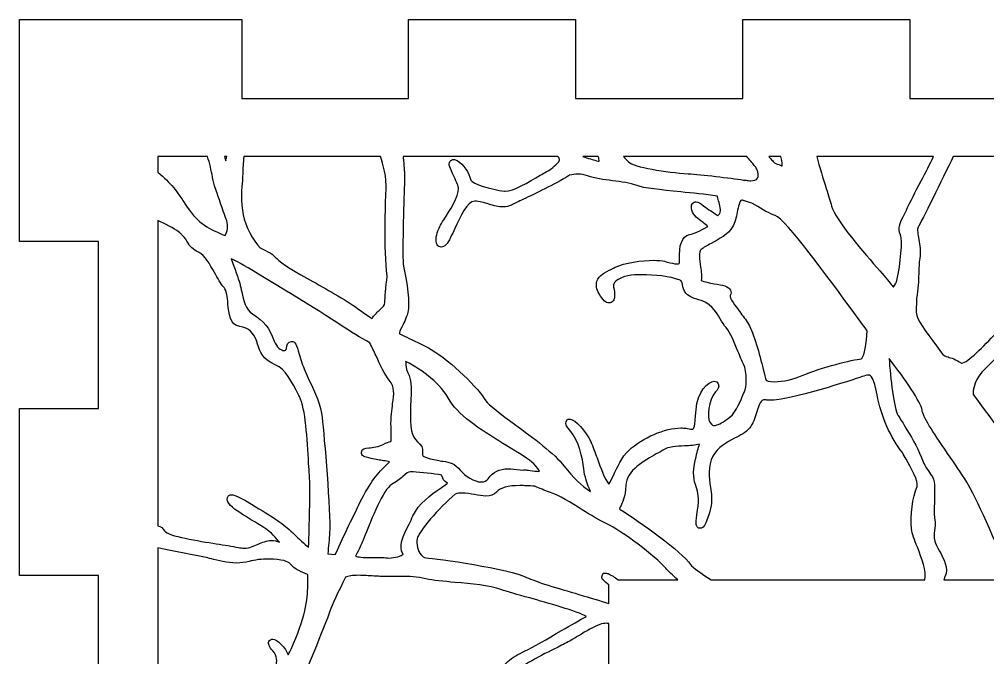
# Model space of a CAD drawing. Extents: x -11 to 868, y -1407 to -16.
# Drawn here: x 663.5 to 785.9, y -330.8 to -250.1 of the extents above; entities that cross this region are included whole.
import ezdxf

# ---------------------------------------------------------------- set-up
doc = ezdxf.new("R2010")
doc.units = 0
doc.layers.add('LAYER_1', color=7, linetype='CONTINUOUS')

msp = doc.modelspace()

# ---------------------------------------------------------------- linework, layer by layer
at = {"layer": 'LAYER_1'}
msp.add_lwpolyline([(673.53, -341.53), (673.53, -320.42), (663.53, -320.42), (663.53, -299.31), (673.53, -299.31), (673.53, -278.2), (663.53, -278.2), (663.53, -250.09), (691.64, -250.09), (691.64, -260.09), (712.74, -260.09), (712.74, -250.09), (733.85, -250.09), (733.85, -260.09), (754.97, -260.09), (754.97, -250.09), (776.09, -250.09), (776.09, -260.09), (797.2, -260.09)], dxfattribs=at)
for points, knots in [([(689.55, -277.43), (687.54, -276.61), (686.17, -275.98), (684.75, -273.83), (683.41, -271.79), (682.67, -270.78), (681.03, -269.43), (681.03, -269.43), (681.03, -267.45), (681.03, -267.45), (681.03, -267.45), (687.3, -267.45), (687.3, -267.45), (687.6, -268.26), (687.79, -269.23), (687.95, -270.03), (688.07, -270.62), (688.17, -271.09), (688.28, -271.41), (688.47, -271.93), (688.74, -272.71), (689.01, -273.49), (689.28, -274.27), (689.55, -275.06), (689.74, -275.58), (689.99, -276.26), (689.79, -276.95), (689.55, -277.43)], [0, 0, 0, 0, 1, 1, 1, 2, 2, 2, 3, 3, 3, 4, 4, 4, 5, 5, 5, 6, 6, 6, 7, 7, 7, 8, 8, 8, 9, 9, 9, 9]), ([(689.61, -268), (689.56, -267.83), (689.52, -267.64), (689.47, -267.45), (689.47, -267.45), (689.76, -267.45), (689.76, -267.45), (689.7, -267.67), (689.65, -267.85), (689.61, -268)], [0, 0, 0, 0, 1, 1, 1, 2, 2, 2, 3, 3, 3, 3]), ([(708.13, -287.93), (707.6, -287.59), (707.11, -287.26), (706.64, -286.91), (705.03, -285.72), (702.7, -284.4), (700.64, -283.25), (698.55, -282.06), (696.56, -280.95), (696.06, -280.35), (695.62, -279.83), (694.97, -279.41), (693.96, -279), (693.1, -278.02), (692.08, -276.26), (691.82, -274.82), (691.52, -273.23), (691.62, -271.22), (691.72, -270.5), (691.74, -270.3), (691.75, -270.01), (691.76, -269.65), (691.78, -269.02), (691.8, -268.19), (691.92, -267.45), (691.92, -267.45), (709.17, -267.45), (709.17, -267.45), (709.52, -268.4), (709.98, -270), (709.89, -271.73), (709.81, -273.39), (709.58, -279.06), (710.02, -282.55), (709.87, -283.88), (709.73, -285.41), (709.74, -285.89), (709.75, -286.23), (709.48, -286.49), (709.02, -286.9), (708.71, -287.18), (708.34, -287.5), (708.13, -287.93)], [0, 0, 0, 0, 1, 1, 1, 2, 2, 2, 3, 3, 3, 4, 4, 4, 5, 5, 5, 6, 6, 6, 7, 7, 7, 8, 8, 8, 9, 9, 9, 10, 10, 10, 11, 11, 11, 12, 12, 12, 13, 13, 13, 14, 14, 14, 14]), ([(735.72, -309.81), (734.65, -309.06), (733.53, -308.08), (732.39, -306.58), (731.21, -305.02), (728.51, -303.04), (726.13, -301.29), (724.48, -300.07), (722.77, -298.81), (722.49, -298.32), (721.68, -296.9), (718.12, -293.28), (715.57, -291.83), (714.73, -291.35), (713.8, -290.9), (712.81, -290.43), (712.41, -290.24), (712, -290.04), (711.58, -289.84), (711.56, -289.63), (711.65, -289.44), (711.87, -289.02), (712.1, -288.61), (712.4, -288.03), (712.62, -287.17), (712.94, -285.88), (712.54, -283.56), (712.1, -281.29), (711.89, -280.19), (712.12, -273.26), (712.2, -270.98), (712.21, -270.61), (712.22, -270.32), (712.23, -270.15), (712.24, -269.62), (712.17, -268.84), (712.09, -267.93), (712.07, -267.77), (712.06, -267.61), (712.04, -267.45), (712.04, -267.45), (731.62, -267.45), (731.62, -267.45), (731.76, -267.61), (731.82, -267.74), (731.82, -267.85), (731.81, -268.01), (731.65, -268.2), (731.51, -268.32), (731.28, -268.54), (731.02, -268.78), (730.77, -269.01), (730.36, -269.23), (729.88, -269.51), (729.38, -269.81), (727.92, -270.67), (725.92, -271.84), (724.96, -271.84), (724.93, -271.84), (724.9, -271.83), (724.87, -271.83), (723.14, -271.63), (720.78, -270.85), (720.59, -270.41), (720.39, -269.47), (719.69, -268.45), (718.89, -267.96), (718.72, -267.85), (718.58, -267.81), (718.44, -267.81), (718.24, -267.81), (718.07, -267.91), (717.96, -268.07), (717.74, -268.42), (717.93, -268.82), (718.49, -270.01), (718.64, -270.33), (718.81, -270.69), (718.97, -271.06), (719.37, -271.96), (718.27, -273.7), (717.47, -274.97), (717.05, -275.63), (716.69, -276.2), (716.5, -276.67), (716.34, -277.08), (716, -278.1), (716.34, -278.61), (716.46, -278.78), (716.65, -278.89), (716.86, -278.89), (717.26, -278.89), (717.62, -278.52), (718.05, -277.66), (718.22, -277.33), (718.39, -276.94), (718.58, -276.54), (719.23, -275.08), (720.13, -273.09), (721.1, -273.09), (721.69, -273.1), (722.3, -273.28), (722.89, -273.46), (723.52, -273.65), (724.11, -273.82), (724.69, -273.82), (725.09, -273.82), (725.43, -273.74), (725.74, -273.58), (726.08, -273.39), (726.6, -273.15), (727.27, -272.83), (728.75, -272.12), (731, -271.06), (733.09, -269.81), (733.46, -269.72), (733.81, -269.67), (734.15, -269.67), (734.57, -269.67), (734.97, -269.74), (735.36, -269.88), (736.28, -270.22), (737.41, -270.36), (738.51, -270.5), (739.61, -270.64), (740.75, -270.78), (741.65, -271.12), (742.47, -271.43), (744.53, -271.64), (747.13, -271.91), (748.61, -272.06), (750.27, -272.23), (751.77, -272.44), (751.8, -272.61), (751.86, -272.81), (751.93, -273.04), (752.08, -273.57), (752.29, -274.29), (752.06, -274.64), (751.95, -274.8), (751.88, -274.88), (751.84, -274.93), (751.78, -274.89), (751.69, -274.83), (751.62, -274.77), (751.45, -274.64), (751.23, -274.48), (750.94, -274.31), (750.63, -274.13), (750.33, -273.9), (750.07, -273.7), (749.63, -273.37), (749.37, -273.17), (749.08, -273.17), (748.89, -273.17), (748.72, -273.25), (748.61, -273.39), (748.43, -273.63), (748.48, -273.94), (748.56, -274.24), (748.73, -274.86), (749.38, -275.36), (749.96, -275.8), (750.16, -275.95), (750.42, -276.15), (750.57, -276.3), (749.51, -276.86), (748.88, -277.15), (748.25, -277.31), (747.29, -277.54), (746.87, -278.63), (747, -280.53), (747.01, -280.78), (746.97, -280.91), (746.94, -280.95), (746.9, -280.99), (746.81, -281.01), (746.67, -281.01), (746.36, -281.01), (745.9, -280.89), (745.46, -280.78), (745.34, -280.75), (745.22, -280.72), (745.1, -280.69), (744.75, -280.61), (744.29, -280.56), (743.73, -280.56), (742.23, -280.56), (740, -280.88), (738.85, -281.45), (738.7, -281.53), (738.55, -281.6), (738.41, -281.67), (737.57, -282.07), (736.78, -282.45), (736.54, -283.21), (736.39, -283.69), (736.49, -284.21), (736.83, -284.81), (737.29, -285.61), (737.66, -285.96), (738.06, -285.96), (738.26, -285.96), (738.45, -285.86), (738.58, -285.7), (738.83, -285.39), (738.85, -284.8), (738.65, -283.96), (738.6, -283.74), (738.64, -283.56), (738.76, -283.39), (739.12, -282.9), (740.14, -282.5), (741.3, -282.41), (741.57, -282.39), (741.88, -282.38), (742.22, -282.38), (743.74, -282.38), (745.86, -282.6), (746.95, -283.04), (747.28, -283.16), (747.29, -283.28), (747.35, -283.64), (747.46, -284.37), (747.71, -285.11), (749.3, -285.5), (750.88, -285.89), (751.52, -286.95), (752.13, -287.98), (752.37, -288.38), (752.6, -288.76), (752.88, -289.08), (753.42, -289.71), (753.95, -291.02), (754.37, -292.07), (754.62, -292.7), (754.86, -293.29), (755.08, -293.69), (755.57, -294.6), (755.44, -296.77), (755.22, -297.14), (755.13, -297.29), (755.03, -297.51), (754.91, -297.82), (754.55, -298.65), (753.96, -300.06), (753.02, -300.67), (752.34, -301.1), (751.76, -301.45), (751.39, -301.45), (751.29, -301.45), (751.1, -301.45), (750.81, -301.03), (750.44, -300.49), (750.59, -298.25), (751.55, -297.19), (751.8, -296.92), (752.06, -296.56), (751.89, -296.19), (751.8, -295.98), (751.6, -295.85), (751.36, -295.85), (750.63, -295.85), (749.21, -297.22), (749.07, -299.46), (748.93, -301.74), (748.86, -301.91), (748.54, -301.91), (748.34, -301.91), (748.06, -301.86), (747.81, -301.81), (747.61, -301.78), (747.39, -301.76), (747.16, -301.76), (745.17, -301.76), (742.29, -303), (740.6, -304.58), (739.67, -305.46), (739.09, -306.73), (738.63, -307.76), (738.45, -308.15), (738.22, -308.66), (738.06, -308.89), (737.53, -308.22), (737.04, -306.87), (736.56, -305.56), (736.3, -304.86), (736.03, -304.12), (735.76, -303.49), (735.2, -302.21), (733.76, -300.65), (733.14, -300.65), (733.14, -300.65), (732.82, -300.65), (732.82, -300.65), (732.82, -300.65), (732.66, -300.95), (732.66, -300.95), (732.5, -301.3), (732.75, -301.65), (733.1, -302.06), (734.32, -303.51), (734.73, -305.51), (734.87, -306.94), (734.95, -307.82), (735.36, -308.93), (735.72, -309.81)], [0, 0, 0, 0, 1, 1, 1, 2, 2, 2, 3, 3, 3, 4, 4, 4, 5, 5, 5, 6, 6, 6, 7, 7, 7, 8, 8, 8, 9, 9, 9, 10, 10, 10, 11, 11, 11, 12, 12, 12, 13, 13, 13, 14, 14, 14, 15, 15, 15, 16, 16, 16, 17, 17, 17, 18, 18, 18, 19, 19, 19, 20, 20, 20, 21, 21, 21, 22, 22, 22, 23, 23, 23, 24, 24, 24, 25, 25, 25, 26, 26, 26, 27, 27, 27, 28, 28, 28, 29, 29, 29, 30, 30, 30, 31, 31, 31, 32, 32, 32, 33, 33, 33, 34, 34, 34, 35, 35, 35, 36, 36, 36, 37, 37, 37, 38, 38, 38, 39, 39, 39, 40, 40, 40, 41, 41, 41, 42, 42, 42, 43, 43, 43, 44, 44, 44, 45, 45, 45, 46, 46, 46, 47, 47, 47, 48, 48, 48, 49, 49, 49, 50, 50, 50, 51, 51, 51, 52, 52, 52, 53, 53, 53, 54, 54, 54, 55, 55, 55, 56, 56, 56, 57, 57, 57, 58, 58, 58, 59, 59, 59, 60, 60, 60, 61, 61, 61, 62, 62, 62, 63, 63, 63, 64, 64, 64, 65, 65, 65, 66, 66, 66, 67, 67, 67, 68, 68, 68, 69, 69, 69, 70, 70, 70, 71, 71, 71, 72, 72, 72, 73, 73, 73, 74, 74, 74, 75, 75, 75, 76, 76, 76, 77, 77, 77, 78, 78, 78, 79, 79, 79, 80, 80, 80, 81, 81, 81, 82, 82, 82, 83, 83, 83, 84, 84, 84, 85, 85, 85, 86, 86, 86, 87, 87, 87, 88, 88, 88, 89, 89, 89, 90, 90, 90, 91, 91, 91, 92, 92, 92, 93, 93, 93, 94, 94, 94, 95, 95, 95, 96, 96, 96, 97, 97, 97, 98, 98, 98, 99, 99, 99, 100, 100, 100, 101, 101, 101, 102, 102, 102, 102]), ([(736.82, -268.04), (736.76, -268.04), (736.66, -268.02), (736.49, -267.97), (736.23, -267.89), (735.98, -267.82), (735.74, -267.75), (735.38, -267.64), (735.06, -267.55), (734.77, -267.45), (734.77, -267.45), (736.71, -267.45), (736.71, -267.45), (736.79, -267.68), (736.84, -267.92), (736.83, -268.03), (736.83, -268.03), (736.82, -268.04), (736.82, -268.04)], [0, 0, 0, 0, 1, 1, 1, 2, 2, 2, 3, 3, 3, 4, 4, 4, 5, 5, 5, 6, 6, 6, 6]), ([(756, -270.5), (755.82, -270.5), (755.61, -270.48), (755.39, -270.44), (755.28, -270.43), (755.18, -270.41), (755.08, -270.41), (753.4, -270.14), (749.73, -269.73), (748.07, -269.62), (745.35, -269.43), (741.17, -268.78), (740.54, -268.13), (740.35, -267.94), (740.13, -267.71), (739.89, -267.45), (739.89, -267.45), (755.51, -267.45), (755.51, -267.45), (755.86, -267.84), (756.19, -268.25), (756.44, -268.56), (756.52, -268.65), (756.58, -268.73), (756.64, -268.79), (756.67, -268.86), (756.7, -268.94), (756.74, -269.02), (756.97, -269.49), (757.02, -269.94), (756.86, -270.19), (756.71, -270.45), (756.31, -270.5), (756, -270.5)], [0, 0, 0, 0, 1, 1, 1, 2, 2, 2, 3, 3, 3, 4, 4, 4, 5, 5, 5, 6, 6, 6, 7, 7, 7, 8, 8, 8, 9, 9, 9, 10, 10, 10, 11, 11, 11, 11]), ([(759.97, -268.62), (759.92, -268.61), (759.84, -268.6), (759.71, -268.54), (759.46, -268.44), (759.23, -268.34), (759.01, -268.25), (758.9, -268.13), (758.77, -267.99), (758.63, -267.84), (758.51, -267.72), (758.39, -267.59), (758.26, -267.45), (758.26, -267.45), (759.8, -267.45), (759.8, -267.45), (760, -268.2), (759.99, -268.5), (759.97, -268.62)], [0, 0, 0, 0, 1, 1, 1, 2, 2, 2, 3, 3, 3, 4, 4, 4, 5, 5, 5, 6, 6, 6, 6]), ([(774.03, -283.95), (774, -283.92), (773.93, -283.86), (773.85, -283.74), (773.62, -283.42), (773.07, -282.79), (772.31, -281.91), (770.36, -279.67), (766.73, -275.51), (766.21, -273.7), (766.04, -273.11), (765.81, -272.34), (765.54, -271.5), (765.14, -270.21), (764.69, -268.76), (764.33, -267.45), (764.33, -267.45), (779.11, -267.45), (779.11, -267.45), (778.66, -268.36), (778.08, -269.46), (777.52, -270.53), (776.79, -271.91), (776.11, -273.21), (775.81, -273.9), (775.61, -274.38), (775.42, -274.74), (775.26, -275.07), (774.84, -275.88), (774.53, -276.47), (774.9, -277.36), (775.2, -278.1), (774.98, -280.75), (774.42, -283.28), (774.22, -283.71), (774.1, -283.88), (774.03, -283.95)], [0, 0, 0, 0, 1, 1, 1, 2, 2, 2, 3, 3, 3, 4, 4, 4, 5, 5, 5, 6, 6, 6, 7, 7, 7, 8, 8, 8, 9, 9, 9, 10, 10, 10, 11, 11, 11, 12, 12, 12, 12]), ([(782.66, -293.55), (782.64, -293.55), (782.62, -293.55), (782.62, -293.55), (781.89, -293.07), (781.33, -292.91), (780.93, -292.79), (780.55, -292.68), (780.41, -292.63), (780.28, -292.47), (780.28, -292.47), (780.26, -292.44), (780.26, -292.44), (780.26, -292.44), (780.25, -292.43), (780.25, -292.43), (779.46, -291.36), (777.41, -288.63), (777.18, -288.09), (776.84, -287.25), (776.87, -286.91), (776.91, -286.41), (776.93, -286.14), (776.96, -285.81), (776.94, -285.36), (777.16, -284.17), (777.19, -283.16), (777.22, -282.26), (777.24, -281.57), (777.26, -280.92), (777.36, -280.29), (777.49, -279.49), (777.35, -278.66), (777.23, -277.93), (777.12, -277.3), (777, -276.65), (777.16, -276.37), (777.54, -275.72), (780.23, -270.28), (781.59, -267.45), (781.59, -267.45), (819.37, -267.45), (819.37, -267.45), (816.8, -268.94), (813.82, -270.62), (813.32, -270.87), (812.99, -271.04), (812.05, -271.62), (810.75, -272.43), (808.4, -273.87), (804.85, -276.07), (803.06, -276.92), (800.68, -278.06), (797.7, -279.58), (795.89, -281.17), (794.19, -282.66), (792.26, -284.59), (790.59, -286.3), (789.51, -287.12), (788.22, -288.49), (786.97, -289.8), (785.47, -291.39), (783.41, -293.55), (782.66, -293.55)], [0, 0, 0, 0, 1, 1, 1, 2, 2, 2, 3, 3, 3, 4, 4, 4, 5, 5, 5, 6, 6, 6, 7, 7, 7, 8, 8, 8, 9, 9, 9, 10, 10, 10, 11, 11, 11, 12, 12, 12, 13, 13, 13, 14, 14, 14, 15, 15, 15, 16, 16, 16, 17, 17, 17, 18, 18, 18, 19, 19, 19, 20, 20, 20, 21, 21, 21, 21]), ([(800.97, -330.67), (800.95, -330.67), (800.93, -330.67), (800.91, -330.67), (800.27, -329.25), (799.46, -327.42), (798.36, -324.58), (797.25, -321.72), (791.89, -309.08), (789.64, -305.3), (788.68, -303.69), (786.41, -300.62), (784.09, -297.52), (784.11, -296.15), (784.68, -295.09), (786.11, -293.79), (786.71, -293.24), (787.78, -292.04), (788.91, -290.77), (790.11, -289.42), (791.47, -287.9), (792.37, -287.04), (793.67, -286.34), (794.68, -285.34), (795.58, -284.46), (796.43, -283.63), (797.16, -282.91), (797.84, -282.73), (798.75, -282.49), (799.98, -281.68), (801.4, -280.73), (802.7, -279.87), (804.18, -278.89), (805.61, -278.23), (807.13, -277.53), (809.1, -276.34), (810.84, -275.3), (812.55, -274.28), (814.17, -273.31), (814.84, -273.11), (816.23, -272.68), (822.11, -268.71), (823.9, -267.45), (823.9, -267.45), (824.81, -267.45), (824.81, -267.45), (824.83, -268.19), (824.78, -268.99), (824.66, -269.53), (824.39, -270.73), (824.27, -274.46), (825.56, -276.16), (826.26, -277.07), (827.04, -279.68), (827.65, -281.77), (828.01, -282.96), (828.31, -283.99), (828.58, -284.67), (829.07, -285.89), (829.61, -287.95), (829.92, -289.22), (828.93, -288.75), (827.46, -288.17), (825.73, -287.5), (824.78, -287.14), (823.96, -286.82), (823.58, -286.64), (822.58, -286.18), (821, -284.42), (820.19, -282.4), (819.97, -281.84), (819.82, -281.48), (819.42, -281.48), (819.42, -281.48), (819.13, -281.48), (819.13, -281.48), (819.13, -281.48), (818.97, -281.74), (818.97, -281.74), (818.67, -282.28), (819.8, -285.19), (820.21, -285.89), (820.23, -285.93), (820.25, -285.95), (820.26, -285.98), (820.18, -286.01), (820, -286.05), (819.67, -286.05), (819.17, -286.05), (818.6, -285.96), (818.3, -285.9), (818.3, -285.9), (818.11, -286.88), (818.11, -286.88), (819.23, -287.13), (821.78, -288.03), (825.49, -289.51), (828.16, -290.56), (831.39, -292.04), (832.69, -294.03), (834.34, -296.58), (837.84, -304.52), (836.76, -305.96), (836.76, -305.96), (836.74, -306), (836.74, -306), (836.74, -306), (836.72, -306.04), (836.72, -306.04), (836.57, -306.26), (835.36, -307.3), (834.47, -308.06), (832.91, -309.4), (831.86, -310.32), (831.54, -310.78), (830.72, -311.96), (827.94, -313.74), (826.76, -314.5), (826.76, -314.5), (826.4, -314.72), (826.4, -314.72), (825.29, -315.44), (817.87, -320.78), (815.84, -323.04), (815.83, -323.05), (815.82, -323.06), (815.81, -323.08), (815.54, -323.33), (815.27, -323.59), (815.01, -323.85), (814.06, -324.78), (813.16, -325.66), (812.48, -326.08), (812.12, -326.29), (811.68, -326.59), (811.16, -326.94), (809.52, -328.06), (807.03, -329.74), (805.71, -329.74), (805.65, -329.74), (805.59, -329.74), (805.54, -329.73), (805.4, -329.71), (805.25, -329.7), (805.09, -329.7), (804.22, -329.7), (803.26, -330.02), (802.42, -330.29), (801.84, -330.49), (801.29, -330.67), (800.97, -330.67)], [0, 0, 0, 0, 1, 1, 1, 2, 2, 2, 3, 3, 3, 4, 4, 4, 5, 5, 5, 6, 6, 6, 7, 7, 7, 8, 8, 8, 9, 9, 9, 10, 10, 10, 11, 11, 11, 12, 12, 12, 13, 13, 13, 14, 14, 14, 15, 15, 15, 16, 16, 16, 17, 17, 17, 18, 18, 18, 19, 19, 19, 20, 20, 20, 21, 21, 21, 22, 22, 22, 23, 23, 23, 24, 24, 24, 25, 25, 25, 26, 26, 26, 27, 27, 27, 28, 28, 28, 29, 29, 29, 30, 30, 30, 31, 31, 31, 32, 32, 32, 33, 33, 33, 34, 34, 34, 35, 35, 35, 36, 36, 36, 37, 37, 37, 38, 38, 38, 39, 39, 39, 40, 40, 40, 41, 41, 41, 42, 42, 42, 43, 43, 43, 44, 44, 44, 45, 45, 45, 46, 46, 46, 47, 47, 47, 48, 48, 48, 49, 49, 49, 50, 50, 50, 50]), ([(759.02, -295.92), (758.26, -295.92), (757.96, -295.76), (757.92, -295.71), (757.86, -295.52), (757.71, -294.96), (757.55, -294.31), (757.1, -292.51), (756.42, -289.8), (755.7, -288.62), (755.38, -288.09), (754.98, -287.56), (754.59, -287.06), (754.09, -286.4), (753.24, -285.29), (753.4, -285), (753.52, -284.78), (753.53, -284.55), (753.43, -284.34), (753.19, -283.84), (752.43, -283.7), (751.37, -283.52), (750.89, -283.43), (750.01, -283.28), (749.74, -283.11), (749.83, -282.63), (749.74, -282.02), (749.65, -281.37), (749.53, -280.56), (749.38, -279.46), (749.72, -279.19), (750.01, -278.95), (750.48, -278.7), (750.98, -278.43), (751.99, -277.89), (753.15, -277.27), (753.7, -276.34), (754.01, -275.82), (754.15, -275.13), (754.28, -274.47), (754.4, -273.87), (754.58, -272.97), (754.85, -272.97), (754.85, -272.97), (754.89, -272.97), (754.89, -272.97), (754.92, -272.97), (754.96, -272.98), (755.02, -273), (755.02, -273), (755.06, -273.01), (755.06, -273.01), (755.64, -273.16), (756.08, -273.31), (756.38, -273.46), (756.38, -273.46), (756.47, -273.55), (756.47, -273.55), (756.47, -273.55), (756.52, -273.55), (756.52, -273.55), (757.45, -274.17), (758.4, -274.67), (759.09, -274.89), (760.34, -275.3), (765.98, -283.01), (769.01, -287.16), (769.63, -288.01), (770.21, -288.8), (770.72, -289.49), (770.5, -292.91), (769.94, -293.04), (769.93, -293.04), (768.99, -293.09), (764.86, -294.12), (762.49, -295.14), (761.36, -295.63), (760.06, -295.92), (759.02, -295.92)], [0, 0, 0, 0, 1, 1, 1, 2, 2, 2, 3, 3, 3, 4, 4, 4, 5, 5, 5, 6, 6, 6, 7, 7, 7, 8, 8, 8, 9, 9, 9, 10, 10, 10, 11, 11, 11, 12, 12, 12, 13, 13, 13, 14, 14, 14, 15, 15, 15, 16, 16, 16, 17, 17, 17, 18, 18, 18, 19, 19, 19, 20, 20, 20, 21, 21, 21, 22, 22, 22, 23, 23, 23, 24, 24, 24, 25, 25, 25, 26, 26, 26, 26]), ([(691.93, -316.96), (691.69, -316.96), (691.45, -316.93), (691.19, -316.88), (690.47, -316.72), (689.47, -316.57), (688.41, -316.4), (686.27, -316.07), (682.28, -315.45), (681.89, -314.78), (681.69, -314.44), (681.39, -314.22), (681.03, -314.15), (681.03, -314.15), (681.03, -275.54), (681.03, -275.54), (681.96, -275.94), (683.01, -276.48), (683.71, -277.01), (683.71, -277.01), (683.73, -277.04), (683.73, -277.04), (683.73, -277.04), (683.75, -277.06), (683.75, -277.06), (683.88, -277.15), (683.99, -277.24), (684.07, -277.33), (684.07, -277.33), (684.08, -277.34), (684.08, -277.34), (684.51, -277.77), (684.68, -278.07), (684.83, -278.33), (685.12, -278.83), (685.36, -279.16), (686.24, -279.57), (686.94, -279.89), (687.61, -281.08), (688.2, -282.12), (688.6, -282.85), (688.99, -283.53), (689.41, -284), (689.74, -284.38), (689.82, -285.27), (689.89, -286.05), (690, -287.31), (690.12, -288.74), (691.38, -288.93), (692.56, -289.11), (693.17, -289.68), (693.57, -290.96), (693.57, -290.96), (693.61, -291.06), (693.61, -291.06), (693.98, -292.26), (694.21, -292.99), (695.88, -293.77), (697.21, -294.39), (697.94, -295.83), (698.86, -297.65), (698.86, -297.65), (698.93, -297.79), (698.93, -297.79), (699.71, -299.33), (699.93, -303.18), (700.1, -306.27), (700.13, -306.78), (700.16, -307.28), (700.19, -307.74), (700.32, -309.73), (700.21, -313.24), (700.11, -316.34), (700.11, -316.34), (700.1, -316.9), (700.1, -316.9), (699.57, -316.43), (698.86, -315.78), (698.27, -315.2), (697.13, -314.08), (696.02, -313.33), (693.82, -311.97), (690.96, -310.21), (690.54, -310.21), (690.35, -310.21), (690.11, -310.21), (689.91, -310.34), (689.82, -310.55), (689.65, -310.94), (690, -311.32), (690.23, -311.56), (690.82, -312.17), (691.82, -312.77), (692.89, -313.41), (693.96, -314.04), (695.07, -314.7), (695.63, -315.32), (695.97, -315.7), (696.23, -315.99), (696.42, -316.22), (696.07, -316.07), (695.72, -316), (695.38, -316), (694.75, -316), (694.22, -316.24), (693.71, -316.47), (693.19, -316.71), (692.64, -316.96), (691.93, -316.96)], [0, 0, 0, 0, 1, 1, 1, 2, 2, 2, 3, 3, 3, 4, 4, 4, 5, 5, 5, 6, 6, 6, 7, 7, 7, 8, 8, 8, 9, 9, 9, 10, 10, 10, 11, 11, 11, 12, 12, 12, 13, 13, 13, 14, 14, 14, 15, 15, 15, 16, 16, 16, 17, 17, 17, 18, 18, 18, 19, 19, 19, 20, 20, 20, 21, 21, 21, 22, 22, 22, 23, 23, 23, 24, 24, 24, 25, 25, 25, 26, 26, 26, 27, 27, 27, 28, 28, 28, 29, 29, 29, 30, 30, 30, 31, 31, 31, 32, 32, 32, 33, 33, 33, 34, 34, 34, 35, 35, 35, 36, 36, 36, 36]), ([(702.52, -317.69), (702.61, -316.72), (702.7, -315.76), (702.74, -315.07), (702.91, -312.4), (702.05, -302.86), (701.81, -300.46), (701.66, -298.94), (700.88, -297.25), (700.18, -295.75), (699.81, -294.94), (699.45, -294.17), (699.25, -293.54), (699.12, -293.14), (699.01, -292.77), (698.92, -292.45), (698.54, -291.19), (698.43, -290.81), (697.94, -290.81), (697.41, -290.81), (697.33, -291.41), (697.29, -291.7), (697.26, -291.95), (697.14, -291.98), (697.01, -291.98), (696.62, -291.98), (696.04, -291.56), (695.75, -290.77), (695.06, -288.94), (694.49, -288.34), (693.02, -287.35), (692.12, -286.75), (691.88, -285.64), (691.65, -284.56), (691.57, -284.19), (691.48, -283.81), (691.38, -283.46), (691.2, -282.88), (690.79, -281.62), (690.3, -280.37), (690.72, -280.55), (691.13, -280.75), (691.48, -280.96), (693.49, -282.14), (700.39, -286.26), (703.66, -288.43), (705.61, -289.72), (706.64, -290.35), (707.84, -291.01), (708.1, -291.52), (708.37, -292.1), (708.62, -292.66), (709.17, -293.85), (709.69, -294.98), (710.29, -295.73), (711.01, -296.64), (710.9, -297.41), (710.72, -298.69), (710.61, -299.46), (710.48, -300.42), (710.51, -301.62), (710.53, -302.29), (710.56, -303.19), (710.5, -303.48), (710.49, -303.48), (710.47, -303.49), (710.45, -303.49), (710.24, -303.53), (709.93, -303.6), (709.51, -303.85), (709.02, -304.15), (708.19, -304.23), (707.69, -304.28), (707.24, -304.32), (706.81, -304.36), (706.77, -304.82), (706.74, -305.3), (707.13, -305.4), (707.99, -305.61), (708.59, -305.75), (709.13, -305.84), (709.57, -305.91), (709.83, -305.95), (710.13, -306), (710.33, -306.04), (710.29, -306.1), (710.22, -306.16), (710.13, -306.25), (708.72, -307.58), (707.96, -308.45), (706.59, -311.21), (705.86, -312.66), (704.64, -315.21), (703.47, -317.76), (703.47, -317.76), (702.52, -317.69), (702.52, -317.69)], [0, 0, 0, 0, 1, 1, 1, 2, 2, 2, 3, 3, 3, 4, 4, 4, 5, 5, 5, 6, 6, 6, 7, 7, 7, 8, 8, 8, 9, 9, 9, 10, 10, 10, 11, 11, 11, 12, 12, 12, 13, 13, 13, 14, 14, 14, 15, 15, 15, 16, 16, 16, 17, 17, 17, 18, 18, 18, 19, 19, 19, 20, 20, 20, 21, 21, 21, 22, 22, 22, 23, 23, 23, 24, 24, 24, 25, 25, 25, 26, 26, 26, 27, 27, 27, 28, 28, 28, 29, 29, 29, 30, 30, 30, 31, 31, 31, 32, 32, 32, 32]), ([(721.93, -308.59), (721.02, -308.59), (719.86, -307.84), (719.3, -307.15), (718.54, -306.2), (718.01, -306.12), (717.06, -305.97), (716.65, -305.91), (716.14, -305.83), (715.45, -305.65), (714.43, -305.4), (714.45, -305.24), (714.49, -304.97), (714.52, -304.69), (714.58, -304.23), (714.16, -303.81), (713.29, -302.96), (712.93, -302.61), (712.96, -299.95), (712.97, -299.24), (713, -298.63), (713.02, -298.11), (713.08, -296.51), (713.11, -295.63), (712.64, -294.81), (712.49, -294.55), (712.45, -294.18), (712.4, -293.8), (712.39, -293.65), (712.37, -293.49), (712.35, -293.34), (714.72, -294.62), (716.65, -296.01), (718, -298.37), (719.14, -300.36), (722.48, -302.39), (725.17, -304.02), (726.65, -304.92), (728.05, -305.77), (728.55, -306.31), (729.01, -306.8), (729.21, -307.09), (729.3, -307.24), (729.26, -307.25), (729.21, -307.25), (729.15, -307.25), (728.9, -307.25), (728.55, -307.21), (728.1, -307.14), (727.83, -307.09), (727.61, -307.07), (727.45, -307.07), (727.37, -307.07), (727.27, -307.07), (727.16, -307.1), (727.16, -307.1), (726.83, -307.06), (726.83, -307.06), (726.26, -306.99), (725.77, -306.93), (725.3, -306.93), (724.21, -306.93), (723.46, -307.3), (722.8, -308.18), (722.59, -308.46), (722.31, -308.59), (721.93, -308.59)], [0, 0, 0, 0, 1, 1, 1, 2, 2, 2, 3, 3, 3, 4, 4, 4, 5, 5, 5, 6, 6, 6, 7, 7, 7, 8, 8, 8, 9, 9, 9, 10, 10, 10, 11, 11, 11, 12, 12, 12, 13, 13, 13, 14, 14, 14, 15, 15, 15, 16, 16, 16, 17, 17, 17, 18, 18, 18, 19, 19, 19, 20, 20, 20, 21, 21, 21, 22, 22, 22, 22]), ([(780.54, -320.59), (781.06, -319.48), (780.38, -318.29), (779.84, -317.33), (779.57, -316.85), (779.31, -316.4), (779.24, -316.06), (779.13, -315.53), (779.18, -315.17), (779.23, -314.75), (779.28, -314.33), (779.34, -313.84), (779.23, -313.16), (779.16, -312.69), (779.19, -311.85), (779.21, -311.03), (779.27, -309.27), (779.28, -308.26), (778.87, -307.82), (778.74, -307.69), (778.2, -306.82), (777.85, -306.26), (777.29, -304.23), (774.61, -300.18), (774.58, -300.14), (774.13, -299.45), (773.62, -295.29), (773.48, -293), (775.43, -295.45), (777.57, -298.65), (777.65, -299.49), (777.73, -300.36), (778.93, -302.14), (780.88, -304.98), (781.75, -306.25), (782.65, -307.55), (783.3, -308.62), (784.37, -310.37), (786.93, -316.12), (788.98, -320.95), (788.98, -320.95), (780.4, -320.95), (780.4, -320.95), (780.44, -320.83), (780.49, -320.71), (780.54, -320.59)], [0, 0, 0, 0, 1, 1, 1, 2, 2, 2, 3, 3, 3, 4, 4, 4, 5, 5, 5, 6, 6, 6, 7, 7, 7, 8, 8, 8, 9, 9, 9, 10, 10, 10, 11, 11, 11, 12, 12, 12, 13, 13, 13, 14, 14, 14, 15, 15, 15, 15]), ([(777.99, -320.95), (777.99, -320.95), (750.99, -320.95), (750.99, -320.95), (749.69, -320.16), (748.67, -319.45), (748.37, -319.01), (747.32, -317.48), (741.95, -313.59), (739.49, -312.06), (739.44, -312.03), (739.4, -312), (739.38, -311.98), (739.4, -311.92), (739.45, -311.82), (739.5, -311.74), (739.74, -311.27), (740.14, -310.49), (740.19, -309.04), (740.24, -307.15), (742.63, -305.84), (744.05, -305.05), (744.42, -304.85), (744.75, -304.67), (744.98, -304.51), (745.5, -304.16), (746.62, -304.09), (747.61, -304.04), (748.31, -304), (748.98, -303.96), (749.52, -303.83), (749.37, -304.27), (749.19, -304.88), (749, -305.69), (748.56, -307.56), (748.82, -308.39), (749.08, -309.2), (749.31, -309.92), (749.52, -310.6), (749.26, -312.18), (748.98, -313.87), (749.05, -314.06), (749.22, -314.26), (749.22, -314.26), (749.37, -314.44), (749.37, -314.44), (749.37, -314.44), (749.62, -314.45), (749.62, -314.45), (749.81, -314.45), (750.37, -314.45), (750.98, -311.56), (751.12, -310.9), (751.01, -310.12), (750.9, -309.28), (750.73, -308.01), (750.54, -306.56), (751.21, -305.34), (751.85, -304.18), (752.92, -303.61), (753.95, -303.07), (754.68, -302.69), (755.38, -302.33), (755.84, -301.77), (756.28, -301.24), (756.5, -300.52), (756.72, -299.83), (757.05, -298.72), (757.27, -298.2), (757.76, -298.2), (757.81, -298.2), (757.88, -298.21), (757.94, -298.22), (758.07, -298.25), (758.22, -298.26), (758.39, -298.26), (760.93, -298.26), (768.86, -295.71), (770.07, -295.27), (770.32, -295.18), (770.64, -295.07), (770.87, -295.07), (771.19, -295.07), (771.55, -295.37), (771.97, -297.56), (772.48, -300.32), (773.68, -303.05), (775.17, -304.87), (775.31, -305.13), (775.47, -305.41), (775.63, -305.7), (776.28, -306.85), (777.25, -308.57), (777.01, -309.15), (776.44, -310.51), (776.13, -312.87), (776.31, -314.53), (776.37, -315.14), (776.69, -315.93), (777.05, -316.85), (777.6, -318.21), (778.27, -319.89), (777.99, -320.95)], [0, 0, 0, 0, 1, 1, 1, 2, 2, 2, 3, 3, 3, 4, 4, 4, 5, 5, 5, 6, 6, 6, 7, 7, 7, 8, 8, 8, 9, 9, 9, 10, 10, 10, 11, 11, 11, 12, 12, 12, 13, 13, 13, 14, 14, 14, 15, 15, 15, 16, 16, 16, 17, 17, 17, 18, 18, 18, 19, 19, 19, 20, 20, 20, 21, 21, 21, 22, 22, 22, 23, 23, 23, 24, 24, 24, 25, 25, 25, 26, 26, 26, 27, 27, 27, 28, 28, 28, 29, 29, 29, 30, 30, 30, 31, 31, 31, 32, 32, 32, 33, 33, 33, 34, 34, 34, 34]), ([(710.22, -318.21), (710.08, -318.21), (710.01, -318.2), (709.98, -318.19), (709.82, -318.16), (709.59, -318.15), (709.12, -318.15), (709.12, -318.15), (708.22, -318.16), (708.22, -318.16), (706.84, -318.16), (706.28, -318.07), (706.04, -317.98), (706.47, -317.1), (706.78, -316.43), (706.97, -315.94), (706.97, -315.94), (707.24, -315.28), (707.24, -315.28), (708, -313.39), (709.58, -309.46), (710.57, -308.93), (711.19, -308.61), (711.64, -308.22), (712, -307.9), (712.43, -307.51), (712.68, -307.3), (712.96, -307.3), (713.82, -307.31), (715.33, -307.5), (716.53, -307.66), (716.92, -307.71), (716.93, -307.75), (716.99, -307.92), (717.06, -308.15), (717.17, -308.5), (717.65, -308.76), (717.4, -308.95), (717.14, -309.13), (716.87, -309.32), (715.46, -310.3), (714.01, -311.31), (713.29, -312.88), (713.12, -313.24), (712.96, -313.58), (712.8, -313.91), (712.03, -315.48), (711.42, -316.72), (712.03, -317.72), (712.03, -317.72), (712.03, -317.73), (712.03, -317.73), (711.87, -317.92), (711.02, -318.21), (710.22, -318.21)], [0, 0, 0, 0, 1, 1, 1, 2, 2, 2, 3, 3, 3, 4, 4, 4, 5, 5, 5, 6, 6, 6, 7, 7, 7, 8, 8, 8, 9, 9, 9, 10, 10, 10, 11, 11, 11, 12, 12, 12, 13, 13, 13, 14, 14, 14, 15, 15, 15, 16, 16, 16, 17, 17, 17, 18, 18, 18, 18]), ([(746.77, -320.95), (746.77, -320.95), (739.22, -320.95), (739.22, -320.95), (738.78, -320.63), (738.37, -320.38), (738.05, -320.23), (737.9, -320.16), (737.8, -320.13), (737.68, -320.13), (737.68, -320.13), (737.33, -320.13), (737.33, -320.13), (737.33, -320.13), (737.2, -320.47), (737.2, -320.47), (737.08, -320.83), (737.26, -320.97), (737.86, -321.46), (737.91, -321.5), (737.97, -321.55), (738.03, -321.6), (738.03, -321.6), (738.03, -323.95), (738.03, -323.95), (737.01, -323.62), (735.66, -323.23), (734.27, -322.82), (731.65, -322.05), (728.69, -321.19), (727.66, -320.66), (725.59, -319.6), (716.11, -318.22), (714.96, -318.2), (714.68, -318.2), (714.45, -317.99), (714.31, -317.82), (713.89, -317.31), (713.69, -316.46), (713.82, -315.76), (713.98, -314.9), (716.56, -311.87), (718.62, -310.13), (718.87, -310.03), (719.17, -309.99), (719.51, -309.99), (720.02, -309.99), (720.56, -310.09), (721.08, -310.19), (721.59, -310.28), (722.07, -310.37), (722.51, -310.37), (723.09, -310.37), (723.52, -310.21), (723.84, -309.88), (724.38, -309.3), (725.27, -309.05), (726.81, -309.05), (727.34, -309.05), (727.94, -309.08), (728.71, -309.14), (729.29, -309.4), (729.93, -309.65), (730.54, -309.87), (731.77, -310.3), (733.26, -311.22), (734.69, -312.11), (735.78, -312.79), (736.81, -313.43), (737.73, -313.86), (739.79, -314.81), (743.9, -317.99), (745.24, -319.5), (745.58, -319.89), (746.1, -320.39), (746.77, -320.95)], [0, 0, 0, 0, 1, 1, 1, 2, 2, 2, 3, 3, 3, 4, 4, 4, 5, 5, 5, 6, 6, 6, 7, 7, 7, 8, 8, 8, 9, 9, 9, 10, 10, 10, 11, 11, 11, 12, 12, 12, 13, 13, 13, 14, 14, 14, 15, 15, 15, 16, 16, 16, 17, 17, 17, 18, 18, 18, 19, 19, 19, 20, 20, 20, 21, 21, 21, 22, 22, 22, 23, 23, 23, 24, 24, 24, 25, 25, 25, 25]), ([(684.64, -371.93), (684.58, -371.93), (684.51, -371.92), (684.44, -371.9), (683.57, -371.69), (682.25, -371.28), (681.02, -370.75), (681.02, -370.75), (681.03, -316.91), (681.03, -316.91), (682.95, -317.35), (686, -317.94), (686.95, -318.11), (687.18, -318.15), (687.47, -318.23), (687.81, -318.32), (688.63, -318.54), (689.77, -318.85), (690.96, -318.85), (691.53, -318.85), (692.06, -318.78), (692.56, -318.64), (693.29, -318.45), (694.18, -318.34), (695.07, -318.34), (696.72, -318.34), (697.58, -318.69), (697.74, -318.91), (698.26, -319.62), (699.4, -320.09), (700.01, -320.3), (700, -320.8), (699.99, -321.3), (699.99, -321.74), (700, -323.29), (699.64, -325.94), (697.88, -329.73), (697.78, -329.94), (697.64, -330.24), (697.52, -330.46), (697.52, -330.45), (697.52, -330.45), (697.51, -330.45), (697.21, -329.6), (696.09, -328.47), (695.57, -328.47), (695.35, -328.47), (695.17, -328.59), (695.08, -328.78), (694.93, -329.11), (695.12, -329.42), (695.57, -329.95), (696.2, -330.67), (696.11, -331.17), (695.94, -332.06), (695.84, -332.62), (695.71, -333.32), (695.78, -334.19), (695.93, -335.89), (693.94, -340.15), (692.87, -342.44), (692.68, -342.85), (692.51, -343.21), (692.37, -343.52), (691.39, -345.7), (688.65, -352.3), (688.01, -354.61), (687.52, -356.36), (686.03, -362.36), (685.59, -366.9), (685.59, -366.9), (685.59, -366.92), (685.59, -366.92), (685.58, -367.01), (685.57, -367.09), (685.57, -367.16), (685.57, -367.16), (685.57, -367.2), (685.57, -367.2), (685.54, -367.62), (685.51, -368.04), (685.49, -368.46), (685.42, -370.09), (685.33, -371.93), (684.64, -371.93)], [0, 0, 0, 0, 1, 1, 1, 2, 2, 2, 3, 3, 3, 4, 4, 4, 5, 5, 5, 6, 6, 6, 7, 7, 7, 8, 8, 8, 9, 9, 9, 10, 10, 10, 11, 11, 11, 12, 12, 12, 13, 13, 13, 14, 14, 14, 15, 15, 15, 16, 16, 16, 17, 17, 17, 18, 18, 18, 19, 19, 19, 20, 20, 20, 21, 21, 21, 22, 22, 22, 23, 23, 23, 24, 24, 24, 25, 25, 25, 26, 26, 26, 27, 27, 27, 28, 28, 28, 28]), ([(738.03, -326.5), (738.03, -326.5), (738.03, -367.84), (738.03, -367.84), (738.03, -367.84), (738, -367.84), (738, -367.84), (737.95, -367.84), (737.93, -367.84), (737.92, -367.83), (737.53, -367.75), (736.95, -367.54), (736.34, -367.33), (735.33, -366.97), (734.19, -366.56), (733.16, -366.41), (732.59, -366.32), (731.93, -366.31), (731.28, -366.29), (730.19, -366.26), (728.83, -366.23), (728.5, -365.83), (728.19, -365.46), (727.68, -365.11), (727.19, -364.78), (726.79, -364.5), (726.03, -363.98), (726.01, -363.76), (726.09, -363.43), (725.98, -363.21), (725.88, -363.08), (725.72, -362.88), (725.48, -362.78), (725.15, -362.78), (724.56, -362.78), (723.64, -363.12), (722.97, -363.38), (722.97, -363.38), (722.82, -363.43), (722.82, -363.43), (722.58, -363.52), (722.3, -363.57), (722, -363.57), (721.47, -363.57), (720.43, -363.41), (719.4, -362.36), (718.51, -361.47), (717.48, -361.42), (716.73, -361.38), (716.03, -361.34), (715.75, -361.3), (715.6, -361.03), (715.33, -360.53), (714.73, -359.65), (714.1, -358.72), (713.31, -357.55), (712.23, -355.95), (712.09, -355.48), (712.03, -355.31), (711.9, -354.89), (711.49, -354.89), (711.49, -354.89), (711.19, -354.89), (711.19, -354.89), (711.19, -354.89), (711.04, -355.16), (711.04, -355.16), (710.75, -355.68), (711.61, -357.81), (712.95, -359.9), (713.36, -360.54), (713.69, -361.06), (713.95, -361.48), (714.98, -363.13), (715.22, -363.52), (716.14, -363.52), (716.21, -363.52), (716.28, -363.52), (716.35, -363.51), (716.59, -363.51), (716.91, -363.63), (717.26, -363.8), (717.61, -363.98), (718, -364.2), (718.36, -364.41), (719.03, -364.8), (719.73, -365.21), (720.33, -365.38), (720.68, -365.48), (721.11, -365.52), (721.72, -365.52), (722.02, -365.52), (722.33, -365.51), (722.65, -365.5), (722.95, -365.49), (723.25, -365.48), (723.53, -365.48), (724.23, -365.48), (724.67, -365.55), (724.84, -365.69), (724.96, -365.78), (725.12, -365.9), (725.31, -366.04), (725.77, -366.38), (727.13, -367.38), (727.39, -367.86), (726.12, -368.28), (721.86, -370.49), (721.16, -372.58), (720.81, -373.61), (719.26, -376.03), (718.77, -376.34), (718.64, -376.28), (718.38, -375.96), (718.16, -375.7), (717.75, -375.22), (717.18, -374.55), (716.32, -373.89), (715.1, -372.95), (715.15, -372.59), (715.26, -371.86), (715.29, -371.69), (715.31, -371.5), (715.33, -371.31), (715.35, -371.03), (715.42, -370.63), (715.49, -370.2), (715.73, -368.71), (715.79, -368.16), (715.51, -367.84), (715.41, -367.71), (715.24, -367.63), (715.08, -367.63), (714.74, -367.63), (714.51, -367.9), (714.3, -368.2), (713.83, -368.88), (713.64, -369.58), (713.49, -370.13), (713.32, -370.79), (713.21, -371.14), (712.88, -371.28), (712.79, -371.32), (712.69, -371.33), (712.57, -371.33), (711.77, -371.33), (710.61, -370.48), (710.15, -369.22), (709.78, -368.17), (708.88, -367.48), (708.09, -366.87), (707.45, -366.37), (706.84, -365.9), (706.58, -365.32), (706.38, -364.91), (706.5, -364.69), (706.92, -364.02), (707.42, -363.21), (708.18, -362), (708.34, -359.62), (708.47, -357.82), (708.37, -357.57), (708.19, -357.37), (708.19, -357.37), (708.04, -357.21), (708.04, -357.21), (708.04, -357.21), (707.79, -357.19), (707.79, -357.19), (707.39, -357.19), (707.13, -357.19), (706.33, -360.69), (705.93, -362.43), (705.25, -363.46), (704.5, -363.46), (704.5, -363.46), (704.45, -363.46), (704.45, -363.46), (703.86, -363.43), (703.38, -362.16), (703.03, -361.23), (702.87, -360.8), (702.72, -360.4), (702.56, -360.07), (702.56, -360.07), (702.48, -359.91), (702.48, -359.91), (701.89, -358.77), (700.81, -356.65), (701.28, -354.92), (701.38, -354.53), (701.52, -354.04), (701.67, -353.54), (702.53, -350.59), (702.55, -350.28), (702.32, -349.97), (702.32, -349.97), (702.17, -349.77), (702.17, -349.77), (702.17, -349.77), (701.9, -349.75), (701.9, -349.75), (701.53, -349.75), (701.32, -350.03), (700.86, -350.87), (700.3, -351.89), (699.97, -352.92), (699.71, -353.74), (699.53, -354.31), (699.29, -355.07), (699.12, -355.18), (699.11, -355.17), (699.03, -355.15), (698.85, -355), (698.18, -354.46), (697.92, -354.35), (697.69, -354.35), (697.47, -354.35), (697.27, -354.48), (697.18, -354.68), (697.11, -354.84), (696.95, -355.23), (698.2, -356.53), (698.96, -357.32), (700.19, -359.38), (700.49, -360.8), (699.94, -360.76), (698.73, -360.37), (697.22, -359.57), (696.65, -359.26), (696.08, -358.81), (695.47, -358.18), (695.7, -356.06), (695.97, -354.57), (696.28, -353.75), (697.24, -351.22), (697.91, -347.27), (697.86, -344.37), (697.81, -340.88), (698.12, -336.2), (698.65, -335.05), (699.28, -333.7), (702.22, -326.64), (702.78, -324.95), (703.05, -324.15), (703.86, -322.46), (704.75, -320.63), (705.11, -320.48), (705.66, -320.4), (706.44, -320.4), (707.03, -320.4), (707.68, -320.45), (708.37, -320.49), (708.61, -320.5), (708.85, -320.52), (709.09, -320.53), (709.4, -320.55), (709.72, -320.56), (710.12, -320.56), (710.4, -320.56), (710.69, -320.55), (710.98, -320.54), (711.27, -320.54), (711.56, -320.54), (711.85, -320.54), (712.74, -320.54), (713.81, -320.57), (714.93, -320.84), (715.83, -321.06), (717.18, -321.17), (718.6, -321.29), (720.64, -321.47), (722.96, -321.67), (724.41, -322.2), (725.15, -322.46), (726.49, -322.83), (728.04, -323.26), (730.23, -323.87), (734.11, -324.96), (735.22, -325.59), (734.43, -326.02), (733.28, -326.69), (732.08, -327.38), (730.27, -328.43), (728.4, -329.52), (727.47, -329.96), (725.72, -330.79), (724.68, -331.54), (723.45, -333.59), (722.31, -335.48), (717.1, -339.32), (716.51, -339.75), (716.48, -339.76), (714.38, -341.47), (714.64, -342.29), (714.72, -342.52), (714.93, -342.67), (715.18, -342.67), (715.39, -342.67), (715.62, -342.56), (716.01, -342.3), (716.7, -341.84), (717.31, -341.27), (717.9, -340.73), (718.63, -340.04), (719.4, -339.33), (720.33, -338.82), (722, -337.9), (724.36, -335.86), (725.58, -333.53), (726.37, -332.06), (729.14, -330.7), (731.16, -329.71), (731.8, -329.39), (732.4, -329.09), (732.89, -328.82), (733.34, -328.57), (733.79, -328.3), (734.23, -328.04), (735.2, -327.45), (736.13, -326.89), (736.92, -326.62), (737.22, -326.52), (737.5, -326.47), (737.75, -326.47), (737.85, -326.47), (737.94, -326.48), (738.03, -326.5)], [0, 0, 0, 0, 1, 1, 1, 2, 2, 2, 3, 3, 3, 4, 4, 4, 5, 5, 5, 6, 6, 6, 7, 7, 7, 8, 8, 8, 9, 9, 9, 10, 10, 10, 11, 11, 11, 12, 12, 12, 13, 13, 13, 14, 14, 14, 15, 15, 15, 16, 16, 16, 17, 17, 17, 18, 18, 18, 19, 19, 19, 20, 20, 20, 21, 21, 21, 22, 22, 22, 23, 23, 23, 24, 24, 24, 25, 25, 25, 26, 26, 26, 27, 27, 27, 28, 28, 28, 29, 29, 29, 30, 30, 30, 31, 31, 31, 32, 32, 32, 33, 33, 33, 34, 34, 34, 35, 35, 35, 36, 36, 36, 37, 37, 37, 38, 38, 38, 39, 39, 39, 40, 40, 40, 41, 41, 41, 42, 42, 42, 43, 43, 43, 44, 44, 44, 45, 45, 45, 46, 46, 46, 47, 47, 47, 48, 48, 48, 49, 49, 49, 50, 50, 50, 51, 51, 51, 52, 52, 52, 53, 53, 53, 54, 54, 54, 55, 55, 55, 56, 56, 56, 57, 57, 57, 58, 58, 58, 59, 59, 59, 60, 60, 60, 61, 61, 61, 62, 62, 62, 63, 63, 63, 64, 64, 64, 65, 65, 65, 66, 66, 66, 67, 67, 67, 68, 68, 68, 69, 69, 69, 70, 70, 70, 71, 71, 71, 72, 72, 72, 73, 73, 73, 74, 74, 74, 75, 75, 75, 76, 76, 76, 77, 77, 77, 78, 78, 78, 79, 79, 79, 80, 80, 80, 81, 81, 81, 82, 82, 82, 83, 83, 83, 84, 84, 84, 85, 85, 85, 86, 86, 86, 87, 87, 87, 88, 88, 88, 89, 89, 89, 90, 90, 90, 91, 91, 91, 92, 92, 92, 93, 93, 93, 94, 94, 94, 95, 95, 95, 96, 96, 96, 97, 97, 97, 98, 98, 98, 99, 99, 99, 100, 100, 100, 101, 101, 101, 102, 102, 102, 103, 103, 103, 104, 104, 104, 105, 105, 105, 106, 106, 106, 107, 107, 107, 108, 108, 108, 109, 109, 109, 109])]:
    msp.add_open_spline(points, degree=3, knots=knots, dxfattribs=at)

doc.saveas('drawing.dxf')
